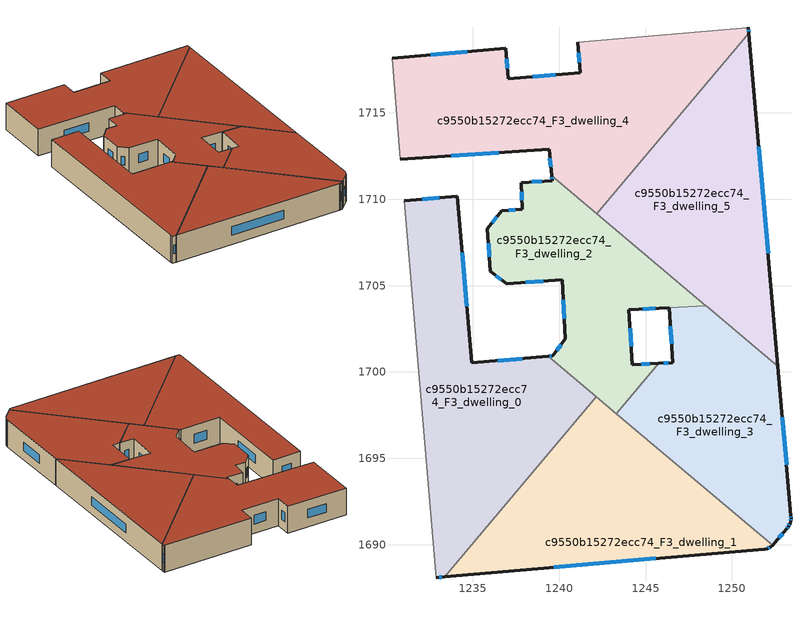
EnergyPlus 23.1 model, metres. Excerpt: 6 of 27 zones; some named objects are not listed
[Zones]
c9550b15272ecc74_F3_dwelling_0
 floor to c9550b15272ecc74_F2_dwelling_0 (EU_floor_Construction): 1234.1,1710.18 1234.92,1700.53 1239.36,1700.91 1240.35,1700.08 1232.63,1690.91 1231.01,1709.92 z9
 floor to c9550b15272ecc74_F2_dwelling_1 (EU_floor_Construction): 1242.15,1698.56 1233.37,1688.14 1232.88,1688.09 1232.85,1688.37 1232.63,1690.91 1240.35,1700.08 z9
 wall outside (EU_wall_Construction): 1239.36,1700.91 1234.92,1700.53 1234.1,1710.18 1231.01,1709.92 / 1232.88,1688.09 1233.37,1688.13 z9:12
 wall to c9550b15272ecc74_F3_dwelling_1 (EU_wall_Construction): 1233.37,1688.13 1242.15,1698.56 z9:12
 wall adiabatic (EU_wall_Construction): 1231.01,1709.92 1232.85,1688.37 1232.88,1688.09 z9:12
 wall to c9550b15272ecc74_F3_dwelling_2 (EU_wall_Construction): 1242.15,1698.56 1239.36,1700.91 z9:12
 window (EU_Window_Construction): 1233.05,1710.09 1232.06,1710.01 / 1234.64,1703.81 1234.38,1706.9 / 1237.85,1700.78 1236.43,1700.66 / 1233.05,1688.11 1233.21,1688.12 z10.02:10.98
 roof outside (EU_roof_Construction): 1233.37,1688.13 1242.15,1698.56 1239.36,1700.91 1234.92,1700.53 1234.1,1710.18 1231.01,1709.92 1232.85,1688.37 1232.88,1688.09 z12
c9550b15272ecc74_F3_dwelling_1
 floor to c9550b15272ecc74_F2_dwelling_1 (EU_floor_Construction): 1244.06,1696.95 1236.89,1688.44 1233.37,1688.14 1242.15,1698.56 z9
 floor to c9550b15272ecc74_F2_dwelling_2 (EU_floor_Construction): 1252.35,1689.97 1252.24,1689.87 1252.05,1689.76 1251.91,1689.72 1251.88,1689.74 1236.89,1688.44 1244.06,1696.95 z9
 wall outside (EU_wall_Construction): 1233.37,1688.13 1251.88,1689.74 1251.91,1689.72 1252.05,1689.76 1252.24,1689.87 1252.35,1689.97 z9:12
 wall to c9550b15272ecc74_F3_dwelling_3 (EU_wall_Construction): 1252.35,1689.97 1243.31,1697.58 z9:12
 wall to c9550b15272ecc74_F3_dwelling_2 (EU_wall_Construction): 1243.31,1697.58 1242.15,1698.56 z9:12
 window (EU_Window_Construction): 1239.67,1688.68 1245.58,1689.2 / 1252.11,1689.8 1252.17,1689.83 z10.02:10.98
 roof outside (EU_roof_Construction): 1251.91,1689.72 1252.05,1689.76 1252.24,1689.87 1252.35,1689.97 1242.15,1698.56 1233.37,1688.13 1251.88,1689.74 z12
c9550b15272ecc74_F3_dwelling_2
 floor to c9550b15272ecc74_F2_dwelling_3 (EU_floor_Construction): 1248.48,1703.84 1244.03,1703.61 1244.23,1700.42 1245.77,1700.5 1243.31,1697.58 1239.36,1700.91 1239.61,1700.93 1240.35,1701.91 1240.18,1705.34 1236.95,1705.11 1236.02,1705.82 1235.84,1708.29 1236.66,1709.33 1237.84,1709.42 1237.81,1710.97 1239.58,1711.09 1239.56,1711.36 z9
 wall outside (EU_wall_Construction): 1245.77,1700.5 1244.23,1700.42 1244.03,1703.61 1246.35,1703.73 / 1239.56,1711.36 1239.58,1711.09 1237.81,1710.97 1237.84,1709.42 1236.66,1709.33 1235.84,1708.29 1236.02,1705.82 1236.95,1705.11 1240.18,1705.34 1240.35,1701.91 1239.61,1700.93 1239.36,1700.91 z9:12
 wall to c9550b15272ecc74_F3_dwelling_3 (EU_wall_Construction): 1243.31,1697.58 1245.77,1700.5 / 1246.36,1703.73 1248.49,1703.84 z9:12
 wall to c9550b15272ecc74_F3_dwelling_5 (EU_wall_Construction): 1248.48,1703.84 1242.18,1709.15 z9:12
 wall to c9550b15272ecc74_F3_dwelling_4 (EU_wall_Construction): 1242.18,1709.15 1239.56,1711.36 z9:12
 window (EU_Window_Construction): 1244.82,1703.65 1245.56,1703.68 / 1244.16,1701.5 1244.1,1702.52 / 1245.24,1700.47 1244.75,1700.45 / 1239.53,1700.92 1239.45,1700.92 / 1240.1,1701.58 1239.86,1701.26 / 1240.24,1704.17 1240.29,1703.08 / 1238.05,1705.19 1239.08,1705.26 / 1236.33,1705.58 1236.63,1705.35 / 1235.9,1707.45 1235.96,1706.66 / 1236.38,1708.98 1236.12,1708.65 / 1237.44,1709.39 1237.06,1709.36 / 1237.82,1710.44 1237.83,1709.94 / 1238.98,1711.05 1238.41,1711.01 / 1239.56,1711.27 1239.57,1711.18 z10.02:10.98
 roof outside (EU_roof_Construction): 1245.77,1700.5 1244.23,1700.42 1244.03,1703.61 1248.49,1703.84 1239.56,1711.36 1239.58,1711.09 1237.81,1710.97 1237.84,1709.42 1236.66,1709.33 1235.84,1708.29 1236.02,1705.82 1236.95,1705.11 1240.18,1705.34 1240.35,1701.91 1239.61,1700.93 1239.36,1700.91 1243.31,1697.58 z12
c9550b15272ecc74_F3_dwelling_3
 floor to c9550b15272ecc74_F2_dwelling_4 (EU_floor_Construction): 1252.67,1700.32 1253.42,1691.68 1253.42,1691.51 1253.4,1691.35 1253.37,1691.24 1253.27,1691.04 1253.17,1690.91 1252.47,1690.11 1252.39,1690 1252.35,1689.97 1243.31,1697.58 1245.77,1700.5 1246.58,1700.54 1246.36,1703.73 1248.49,1703.84 1248.54,1703.79 z9
 wall outside (EU_wall_Construction): 1252.35,1689.97 1252.39,1690 1252.47,1690.11 1253.17,1690.91 1253.27,1691.04 1253.37,1691.24 1253.4,1691.35 1253.42,1691.51 1253.42,1691.68 1252.67,1700.32 / 1246.36,1703.73 1246.58,1700.54 1245.77,1700.5 z9:12
 wall to c9550b15272ecc74_F3_dwelling_5 (EU_wall_Construction): 1252.67,1700.32 1248.54,1703.79 1248.49,1703.84 z9:12
 window (EU_Window_Construction): 1253.3,1691.11 1253.33,1691.17 / 1253.21,1690.95 1253.24,1690.99 / 1252.71,1690.38 1252.93,1690.64 / 1246.31,1700.53 1246.05,1700.51 / 1246.44,1702.64 1246.51,1701.62 / 1253.16,1694.62 1252.92,1697.38 / 1253.42,1691.57 1253.42,1691.62 / 1253.41,1691.4 1253.41,1691.46 z10.02:10.98
 roof outside (EU_roof_Construction): 1252.47,1690.11 1253.17,1690.91 1253.27,1691.04 1253.37,1691.24 1253.4,1691.35 1253.42,1691.51 1253.42,1691.68 1252.67,1700.32 1248.54,1703.79 1248.49,1703.84 1246.36,1703.73 1246.58,1700.54 1245.77,1700.5 1243.31,1697.58 1252.35,1689.97 1252.39,1690 z12
c9550b15272ecc74_F3_dwelling_4
 floor to c9550b15272ecc74_F2_dwelling_5 (EU_floor_Construction): 1250.96,1719.95 1250.99,1719.61 1242.18,1709.15 1239.56,1711.36 1239.41,1712.9 1230.8,1712.33 1230.31,1718.18 1236.9,1718.75 1237.05,1716.99 1241.21,1717.34 1241.06,1719.1 1250.91,1719.94 z9
 wall outside (EU_wall_Construction): 1241.06,1719.1 1241.21,1717.34 1237.05,1716.99 1236.9,1718.75 1230.31,1718.18 / 1250.99,1719.61 1250.96,1719.95 / 1230.8,1712.33 1239.41,1712.9 1239.56,1711.36 z9:12
 wall adiabatic (EU_wall_Construction): 1250.96,1719.95 1250.91,1719.94 1241.06,1719.1 / 1230.31,1718.18 1230.8,1712.33 z9:12
 wall to c9550b15272ecc74_F3_dwelling_5 (EU_wall_Construction): 1242.18,1709.15 1250.99,1719.61 z9:12
 window (EU_Window_Construction): 1237,1717.59 1236.95,1718.15 / 1239.8,1717.22 1238.47,1717.11 / 1241.11,1718.5 1241.16,1717.94 / 1250.98,1719.72 1250.97,1719.84 / 1239.46,1712.38 1239.51,1711.89 / 1233.73,1712.53 1236.48,1712.71 / 1234.66,1718.56 1232.55,1718.38 z10.02:10.98
 roof outside (EU_roof_Construction): 1242.18,1709.15 1250.99,1719.61 1250.96,1719.95 1250.91,1719.94 1241.06,1719.1 1241.21,1717.34 1237.05,1716.99 1236.9,1718.75 1230.31,1718.18 1230.8,1712.33 1239.41,1712.9 1239.56,1711.36 z12
c9550b15272ecc74_F3_dwelling_5
 floor to c9550b15272ecc74_F2_dwelling_6 (EU_floor_Construction): 1250.99,1719.61 1252.67,1700.32 1242.18,1709.15 z9
 wall outside (EU_wall_Construction): 1252.67,1700.32 1250.99,1719.61 z9:12
 window (EU_Window_Construction): 1252.09,1706.88 1251.56,1713.05 z10.02:10.98
 roof outside (EU_roof_Construction): 1252.67,1700.32 1250.99,1719.61 1242.18,1709.15 z12
[Building]
EU S2 Campaign: North Axis=0; Terrain=City; Solar Distribution=FullExterior
[Site:Location]
Vienna: Latitude=48; Longitude=16.5; Time Zone=1; Elevation=183
[SizingPeriod:WeatherFileDays]
AnnualSizingPeriod: Begin Month=1; Begin Day of Month=1; End Month=12; End Day of Month=31; Day of Week for Start Day=Monday; Use Weather File Daylight Saving Period=No; Use Weather File Rain and Snow Indicators=No
[MATERIAL]
EU_InternalMass_Material: Roughness=MediumRough; Thickness=0.1; Conductivity=1; Density=1800; Specific Heat=900; Thermal Absorptance=0.9; Solar Absorptance=0.7; Visible Absorptance=0.7
[MATERIAL:NOMASS] Roughness=MediumRough; Thermal Absorptance=0.9; Solar Absorptance=0.7; Visible Absorptance=0.7
Name | Thermal Resistance
EU_wall_NoMass | 0.942466
EU_roof_NoMass | 0.551687
EU_floor_NoMass | 0.66527
[WINDOWMATERIAL:SIMPLEGLAZINGSYSTEM]
EU_Window_SimpleGlazing: UFactor=2.03367; Solar Heat Gain Coefficient=0.65; Visible Transmittance=0.65
[CONSTRUCTION]
EU_wall_Construction: EU_wall_NoMass
EU_roof_Construction: EU_roof_NoMass
EU_floor_Construction: EU_floor_NoMass
EU_Window_Construction: EU_Window_SimpleGlazing
EU_InternalMass_Construction: EU_InternalMass_Material
[ZONE] Type=1; Multiplier=1; Ceiling Height=autocalculate; Floor Area=autocalculate; Part of Total Floor Area=Yes
Name | Volume
c9550b15272ecc74_F3_dwelling_0 | 312.088
c9550b15272ecc74_F3_dwelling_1 | 277.888
c9550b15272ecc74_F3_dwelling_2 | 217.145
c9550b15272ecc74_F3_dwelling_3 | 232.794
c9550b15272ecc74_F3_dwelling_4 | 346.277
c9550b15272ecc74_F3_dwelling_5 | 281.08
[INTERNALMASS] Construction=EU_InternalMass_Construction
Name | Zone or ZoneList | Surface Area
c9550b15272ecc74_F3_dwelling_0_EU_InternalMass | c9550b15272ecc74_F3_dwelling_0 | 104.029
c9550b15272ecc74_F3_dwelling_1_EU_InternalMass | c9550b15272ecc74_F3_dwelling_1 | 92.6293
c9550b15272ecc74_F3_dwelling_2_EU_InternalMass | c9550b15272ecc74_F3_dwelling_2 | 72.3934
c9550b15272ecc74_F3_dwelling_3_EU_InternalMass | c9550b15272ecc74_F3_dwelling_3 | 77.5978
c9550b15272ecc74_F3_dwelling_4_EU_InternalMass | c9550b15272ecc74_F3_dwelling_4 | 115.425
c9550b15272ecc74_F3_dwelling_5_EU_InternalMass | c9550b15272ecc74_F3_dwelling_5 | 93.6932
[OTHEREQUIPMENT] Fuel Type=Electricity; Design Level Calculation Method=Watts/Area; Power per Zone Floor Area=1; Fraction Latent=0; Fraction Radiant=0; Fraction Lost=0; Carbon Dioxide Generation Rate=0; EndUse Subcategory=EU_Step8_InternalGains
Name | Zone or ZoneList or Space or SpaceList | Schedule
EU_Step8_InternalGain_c9550b15272ecc74_F3_dwelling_0_f000 | c9550b15272ecc74_F3_dwelling_0 | EU_Step8_GainSchedule_c9550b15272ecc74_F3_dwelling_0_f000
EU_Step8_InternalGain_c9550b15272ecc74_F3_dwelling_1_f000 | c9550b15272ecc74_F3_dwelling_1 | EU_Step8_GainSchedule_c9550b15272ecc74_F3_dwelling_1_f000
EU_Step8_InternalGain_c9550b15272ecc74_F3_dwelling_2_f000 | c9550b15272ecc74_F3_dwelling_2 | EU_Step8_GainSchedule_c9550b15272ecc74_F3_dwelling_2_f000
EU_Step8_InternalGain_c9550b15272ecc74_F3_dwelling_3_f000 | c9550b15272ecc74_F3_dwelling_3 | EU_Step8_GainSchedule_c9550b15272ecc74_F3_dwelling_3_f000
EU_Step8_InternalGain_c9550b15272ecc74_F3_dwelling_4_f000 | c9550b15272ecc74_F3_dwelling_4 | EU_Step8_GainSchedule_c9550b15272ecc74_F3_dwelling_4_f000
EU_Step8_InternalGain_c9550b15272ecc74_F3_dwelling_5_f000 | c9550b15272ecc74_F3_dwelling_5 | EU_Step8_GainSchedule_c9550b15272ecc74_F3_dwelling_5_f000
[ZONEVENTILATION:DESIGNFLOWRATE] Schedule=EU_AlwaysOn; Design Flow Rate Calculation Method=AirChanges/Hour; Air Changes per Hour=0.530523; Ventilation Type=Natural; Fan Pressure Rise=0; Fan Total Efficiency=1; Constant Term Coefficient=1; Temperature Term Coefficient=0; Velocity Term Coefficient=0; Velocity Squared Term Coefficient=0; Minimum Indoor Temperature=-100; Maximum Indoor Temperature=100; Delta Temperature=-100; Minimum Outdoor Temperature=-100; Maximum Outdoor Temperature=100; Maximum Wind Speed=40
Name | Zone or ZoneList or Space or SpaceList
EU_ConstantAir_c9550b15272ecc74_F3_dwelling_0 | c9550b15272ecc74_F3_dwelling_0
EU_ConstantAir_c9550b15272ecc74_F3_dwelling_1 | c9550b15272ecc74_F3_dwelling_1
EU_ConstantAir_c9550b15272ecc74_F3_dwelling_2 | c9550b15272ecc74_F3_dwelling_2
EU_ConstantAir_c9550b15272ecc74_F3_dwelling_3 | c9550b15272ecc74_F3_dwelling_3
EU_ConstantAir_c9550b15272ecc74_F3_dwelling_4 | c9550b15272ecc74_F3_dwelling_4
EU_ConstantAir_c9550b15272ecc74_F3_dwelling_5 | c9550b15272ecc74_F3_dwelling_5
[HVACTEMPLATE:ZONE:IDEALLOADSAIRSYSTEM] System Availability Schedule=EU_AlwaysOn; Maximum Heating Supply Air Temperature=50; Minimum Cooling Supply Air Temperature=13; Maximum Heating Supply Air Humidity Ratio=0.0156; Minimum Cooling Supply Air Humidity Ratio=0.0077; Heating Limit=NoLimit; Cooling Limit=NoLimit; Heating Availability Schedule=EU_AlwaysOn; Cooling Availability Schedule=EU_CoolingOff; Dehumidification Control Type=ConstantSensibleHeatRatio; Cooling Sensible Heat Ratio=0.7; Dehumidification Setpoint=60; Humidification Control Type=None; Humidification Setpoint=30; Outdoor Air Method=None; Outdoor Air Flow Rate per Person=0.00944; Outdoor Air Flow Rate per Zone Floor Area=0; Outdoor Air Flow Rate per Zone=0; Demand Controlled Ventilation Type=None; Outdoor Air Economizer Type=NoEconomizer; Heat Recovery Type=None; Sensible Heat Recovery Effectiveness=0.7; Latent Heat Recovery Effectiveness=0.65
Name | Template Thermostat
c9550b15272ecc74_F3_dwelling_0 | EU_HeatOnly_c9550b15272ecc74_F3_dwelling_0
c9550b15272ecc74_F3_dwelling_1 | EU_HeatOnly_c9550b15272ecc74_F3_dwelling_1
c9550b15272ecc74_F3_dwelling_2 | EU_HeatOnly_c9550b15272ecc74_F3_dwelling_2
c9550b15272ecc74_F3_dwelling_3 | EU_HeatOnly_c9550b15272ecc74_F3_dwelling_3
c9550b15272ecc74_F3_dwelling_4 | EU_HeatOnly_c9550b15272ecc74_F3_dwelling_4
c9550b15272ecc74_F3_dwelling_5 | EU_HeatOnly_c9550b15272ecc74_F3_dwelling_5
[SIZING:ZONE] Zone Cooling Design Supply Air Temperature Input Method=SupplyAirTemperature; Zone Cooling Design Supply Air Temperature=13; Zone Heating Design Supply Air Temperature Input Method=SupplyAirTemperature; Zone Heating Design Supply Air Temperature=50; Zone Cooling Design Supply Air Humidity Ratio=0.008; Zone Heating Design Supply Air Humidity Ratio=0.008; Cooling Design Air Flow Method=DesignDay; Cooling Design Air Flow Rate=0; Cooling Minimum Air Flow per Zone Floor Area=0.000762; Cooling Minimum Air Flow=0; Cooling Minimum Air Flow Fraction=0.2; Heating Design Air Flow Method=DesignDay; Heating Design Air Flow Rate=0; Heating Maximum Air Flow per Zone Floor Area=0.002032; Heating Maximum Air Flow=0.141576; Heating Maximum Air Flow Fraction=0.3; Account for Dedicated Outdoor Air System=No; Dedicated Outdoor Air System Control Strategy=NeutralSupplyAir; Dedicated Outdoor Air Low Setpoint Temperature for Design=autosize; Dedicated Outdoor Air High Setpoint Temperature for Design=autosize; Zone Load Sizing Method=Sensible Load Only No Latent Load; Zone Latent Cooling Design Supply Air Humidity Ratio Input Method=HumidityRatioDifference; Zone Cooling Design Supply Air Humidity Ratio Difference=0.005; Zone Latent Heating Design Supply Air Humidity Ratio Input Method=HumidityRatioDifference; Zone Humidification Design Supply Air Humidity Ratio Difference=0.005
c9550b15272ecc74_F3_dwelling_0; c9550b15272ecc74_F3_dwelling_1; c9550b15272ecc74_F3_dwelling_2; c9550b15272ecc74_F3_dwelling_3; c9550b15272ecc74_F3_dwelling_4; c9550b15272ecc74_F3_dwelling_5
[SCHEDULE:CONSTANT]
Name | Hourly Value
EU_AlwaysOn | 1
EU_CoolingOff | 0
[SCHEDULE:FILE] Column Number=1; Rows to Skip at Top=0; Number of Hours of Data=8760; Column Separator=Comma; Interpolate to Timestep=No; Minutes per Item=60; Adjust Schedule for Daylight Savings=Yes
Name | File
EU_Step8_GainSchedule_c9550b15272ecc74_F3_dwelling_0_f000 | ../../schedules/c9550b15272ecc74/c9550b15272ecc74_F3_dwelling_0_f000_gain.csv
EU_Step8_GainSchedule_c9550b15272ecc74_F3_dwelling_1_f000 | ../../schedules/c9550b15272ecc74/c9550b15272ecc74_F3_dwelling_1_f000_gain.csv
EU_Step8_GainSchedule_c9550b15272ecc74_F3_dwelling_2_f000 | ../../schedules/c9550b15272ecc74/c9550b15272ecc74_F3_dwelling_2_f000_gain.csv
EU_Step8_GainSchedule_c9550b15272ecc74_F3_dwelling_3_f000 | ../../schedules/c9550b15272ecc74/c9550b15272ecc74_F3_dwelling_3_f000_gain.csv
EU_Step8_GainSchedule_c9550b15272ecc74_F3_dwelling_4_f000 | ../../schedules/c9550b15272ecc74/c9550b15272ecc74_F3_dwelling_4_f000_gain.csv
EU_Step8_GainSchedule_c9550b15272ecc74_F3_dwelling_5_f000 | ../../schedules/c9550b15272ecc74/c9550b15272ecc74_F3_dwelling_5_f000_gain.csv
